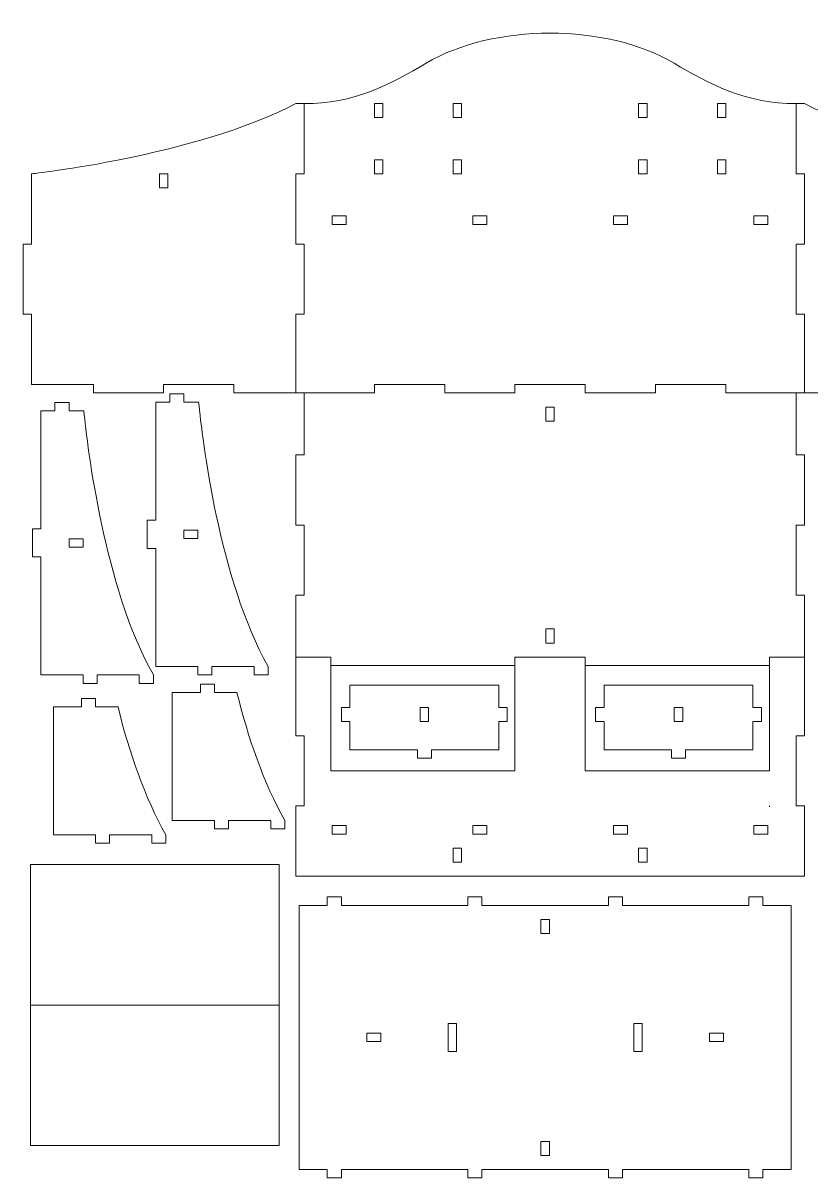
# Model space of a CAD drawing. Header units: centimetres. Extents: x 40 to 180, y 16 to 171.
# Drawn here: x 40.1 to 96.2, y 24.9 to 107.1 of the extents above; entities that cross this region are included whole.
import ezdxf

# ---------------------------------------------------------------- set-up
doc = ezdxf.new("R2010")
doc.units = ezdxf.units.CM
doc.header["$MEASUREMENT"] = 0
doc.layers.add('layer 1', color=7, linetype='Continuous')

msp = doc.modelspace()

# ---------------------------------------------------------------- linework, layer by layer
at = {"layer": 'layer 1', "color": 242, "lineweight": 20}
for points in [[(65.11672, 100.33244), (65.71672, 100.33244), (65.71672, 101.33244), (65.11672, 101.33244), (65.11672, 100.33244)], [(70.71672, 100.33244), (71.31672, 100.33244), (71.31672, 101.33244), (70.71672, 101.33244), (70.71672, 100.33244)], [(83.91672, 100.33244), (84.51672, 100.33244), (84.51672, 101.33244), (83.91672, 101.33244), (83.91672, 100.33244)], [(89.51672, 100.33244), (90.11672, 100.33244), (90.11672, 101.33244), (89.51672, 101.33244), (89.51672, 100.33244)], [(65.11672, 96.33244), (65.71672, 96.33244), (65.71672, 97.33244), (65.11672, 97.33244), (65.11672, 96.33244)], [(70.71672, 96.33244), (71.31672, 96.33244), (71.31672, 97.33244), (70.71672, 97.33244), (70.71672, 96.33244)], [(83.91672, 96.33244), (84.51672, 96.33244), (84.51672, 97.33244), (83.91672, 97.33244), (83.91672, 96.33244)], [(89.51672, 96.33244), (90.11672, 96.33244), (90.11672, 97.33244), (89.51672, 97.33244), (89.51672, 96.33244)], [(49.81672, 95.33244), (50.41672, 95.33244), (50.41672, 96.33244), (49.81672, 96.33244), (49.81672, 95.33244)], [(62.11672, 92.73244), (63.11672, 92.73244), (63.11672, 93.33244), (62.11672, 93.33244), (62.11672, 92.73244)], [(72.11672, 92.73244), (73.11672, 92.73244), (73.11672, 93.33244), (72.11672, 93.33244), (72.11672, 92.73244)], [(82.11672, 92.73244), (83.11672, 92.73244), (83.11672, 93.33244), (82.11672, 93.33244), (82.11672, 92.73244)], [(92.11672, 92.73244), (93.11672, 92.73244), (93.11672, 93.33244), (92.11672, 93.33244), (92.11672, 92.73244)], [(77.31672, 78.73244), (77.91672, 78.73244), (77.91672, 79.73244), (77.31672, 79.73244), (77.31672, 78.73244)], [(77.31672, 62.93244), (77.91672, 62.93244), (77.91672, 63.93244), (77.31672, 63.93244), (77.31672, 62.93244)], [(62.11672, 49.33244), (63.11672, 49.33244), (63.11672, 49.93244), (62.11672, 49.93244), (62.11672, 49.33244)], [(72.11672, 49.33244), (73.11672, 49.33244), (73.11672, 49.93244), (72.11672, 49.93244), (72.11672, 49.33244)], [(82.11672, 49.33509), (83.11672, 49.33509), (83.11672, 49.93509), (82.11672, 49.93509), (82.11672, 49.33509)], [(92.11672, 49.33244), (93.11672, 49.33244), (93.11672, 49.93244), (92.11672, 49.93244), (92.11672, 49.33244)], [(70.71672, 47.33244), (71.31672, 47.33244), (71.31672, 48.33244), (70.71672, 48.33244), (70.71672, 47.33244)], [(83.91672, 47.33244), (84.51672, 47.33244), (84.51672, 48.33244), (83.91672, 48.33244), (83.91672, 47.33244)]]:
    msp.add_lwpolyline(points, close=True, dxfattribs=at)
at = {"layer": 'layer 1', "color": 250, "lineweight": 20}
for points in [[(76.96406, 42.25405), (77.56406, 42.25405), (77.56406, 43.25405), (76.96406, 43.25405), (76.96406, 42.25405)], [(70.36406, 33.85405), (70.96406, 33.85405), (70.96406, 35.85405), (70.36406, 35.85405), (70.36406, 33.85405)], [(83.56406, 33.85405), (84.16406, 33.85405), (84.16406, 35.85405), (83.56406, 35.85405), (83.56406, 33.85405)], [(64.56406, 34.55405), (65.56406, 34.55405), (65.56406, 35.15405), (64.56406, 35.15405), (64.56406, 34.55405)], [(88.96406, 34.55405), (89.96406, 34.55405), (89.96406, 35.15405), (88.96406, 35.15405), (88.96406, 34.55405)], [(76.96406, 26.45405), (77.56406, 26.45405), (77.56406, 27.45405), (76.96406, 27.45405), (76.96406, 26.45405)]]:
    msp.add_lwpolyline(points, close=True, dxfattribs=at)
at = {"layer": 'layer 1', "color": 242, "lineweight": 20}
for points, knots in [([(95.71674, 80.73242), (95.71674, 80.73242), (95.71674, 86.33244), (95.71674, 86.33244), (95.71674, 86.33244), (95.71674, 86.33244), (95.1167, 86.33242), (95.1167, 86.33242), (95.1167, 86.33242), (95.1167, 86.33242), (95.1167, 91.33242), (95.1167, 91.33242), (95.1167, 91.33242), (95.1167, 91.33242), (95.71674, 91.33242), (95.71674, 91.33242), (95.71674, 91.33242), (95.71674, 91.33242), (95.71674, 96.33246), (95.71674, 96.33246), (95.71674, 96.33246), (95.71674, 96.33246), (95.1167, 96.33244), (95.1167, 96.33244), (95.1167, 96.33244), (95.1167, 96.33244), (95.1167, 101.33366), (95.1167, 101.33366), (95.1167, 101.33366), (91.66127, 101.28363), (88.89398, 102.74758), (86.43451, 104.20728), (86.43451, 104.20728), (81.62293, 107.06298), (73.61045, 107.06283), (68.79894, 104.20718), (68.79894, 104.20718), (66.33948, 102.74748), (63.57215, 101.28241), (60.11672, 101.33244)], [0, 0, 0, 0, 0.09090909, 0.09090909, 0.09090909, 0.09090909, 0.18181818, 0.18181818, 0.18181818, 0.18181818, 0.27272727, 0.27272727, 0.27272727, 0.27272727, 0.36363636, 0.36363636, 0.36363636, 0.36363636, 0.45454545, 0.45454545, 0.45454545, 0.45454545, 0.54545455, 0.54545455, 0.54545455, 0.54545455, 0.63636364, 0.63636364, 0.63636364, 0.63636364, 0.72727273, 0.72727273, 0.72727273, 0.72727273, 0.81818182, 0.81818182, 0.81818182, 0.81818182, 1, 1, 1, 1]), ([(59.51672, 101.33244), (52.31268, 97.57123), (40.71674, 96.33246), (40.71674, 96.33246), (40.71674, 96.33246), (40.71674, 96.33246), (40.71674, 91.33242), (40.71674, 91.33242), (40.71674, 91.33242), (40.71674, 91.33242), (40.11674, 91.33244), (40.11674, 91.33244), (40.11674, 91.33244), (40.11674, 91.33244), (40.11672, 86.33242), (40.11672, 86.33242), (40.11672, 86.33242), (40.11672, 86.33242), (40.71674, 86.33242), (40.71674, 86.33242), (40.71674, 86.33242), (40.71674, 86.33242), (40.71672, 81.33266), (40.71672, 81.33266), (40.71672, 81.33266), (40.71672, 81.33266), (45.11672, 81.33266), (45.11672, 81.33266), (45.11672, 81.33266), (45.11672, 81.33266), (45.11672, 80.73242), (45.11672, 80.73242), (45.11672, 80.73242), (45.11672, 80.73242), (50.11672, 80.73242), (50.11672, 80.73242), (50.11672, 80.73242), (50.11672, 80.73242), (50.11672, 81.33266), (50.11672, 81.33266), (50.11672, 81.33266), (50.11672, 81.33266), (55.11672, 81.33244), (55.11672, 81.33244), (55.11672, 81.33244), (55.11672, 81.33244), (55.11672, 80.73242), (55.11672, 80.73242), (55.11672, 80.73242), (55.11672, 80.73242), (65.11674, 80.73242), (65.11674, 80.73242), (65.11674, 80.73242), (65.11674, 80.73242), (65.11674, 81.33266), (65.11674, 81.33266), (65.11674, 81.33266), (65.11674, 81.33266), (70.11674, 81.33266), (70.11674, 81.33266), (70.11674, 81.33266), (70.11674, 81.33266), (70.11674, 80.73242), (70.11674, 80.73242), (70.11674, 80.73242), (70.11674, 80.73242), (75.11672, 80.73242), (75.11672, 80.73242), (75.11672, 80.73242), (75.11672, 80.73242), (75.1167, 81.33266), (75.1167, 81.33266), (75.1167, 81.33266), (75.1167, 81.33266), (80.11672, 81.33266), (80.11672, 81.33266), (80.11672, 81.33266), (80.11672, 81.33266), (80.1167, 80.73242), (80.1167, 80.73242), (80.1167, 80.73242), (80.1167, 80.73242), (85.11672, 80.73242), (85.11672, 80.73242), (85.11672, 80.73242), (85.11672, 80.73242), (85.1167, 81.33266), (85.1167, 81.33266), (85.1167, 81.33266), (85.1167, 81.33266), (90.11672, 81.33266), (90.11672, 81.33266), (90.11672, 81.33266), (90.11672, 81.33266), (90.1167, 80.73242), (90.1167, 80.73242), (90.1167, 80.73242), (90.1167, 80.73242), (100.11672, 80.73242), (100.11672, 80.73242), (100.11672, 80.73242), (100.11672, 80.73242), (100.11672, 81.33266), (100.11672, 81.33266), (100.11672, 81.33266), (100.11672, 81.33266), (105.11672, 81.33266), (105.11672, 81.33266), (105.11672, 81.33266), (105.11672, 81.33266), (105.1167, 80.73242), (105.1167, 80.73242), (105.1167, 80.73242), (105.1167, 80.73242), (110.11674, 80.73242), (110.11674, 80.73242), (110.11674, 80.73242), (110.11674, 80.73242), (110.11672, 81.33266), (110.11672, 81.33266), (110.11672, 81.33266), (110.11672, 81.33266), (114.51672, 81.33266), (114.51672, 81.33266), (114.51672, 81.33266), (114.51672, 81.33266), (114.5167, 86.33242), (114.5167, 86.33242), (114.5167, 86.33242), (114.5167, 86.33242), (115.11674, 86.33242), (115.11674, 86.33242), (115.11674, 86.33242), (115.11674, 86.33242), (115.11674, 91.33244), (115.11674, 91.33244), (115.11674, 91.33244), (115.11674, 91.33244), (114.5167, 91.33242), (114.5167, 91.33242), (114.5167, 91.33242), (114.5167, 91.33242), (114.5167, 96.33246), (114.5167, 96.33246), (114.5167, 96.33246), (114.5167, 96.33246), (102.92118, 97.57367), (95.71643, 101.33258)], [0, 0, 0, 0, 0.02631579, 0.02631579, 0.02631579, 0.02631579, 0.05263158, 0.05263158, 0.05263158, 0.05263158, 0.07894737, 0.07894737, 0.07894737, 0.07894737, 0.10526316, 0.10526316, 0.10526316, 0.10526316, 0.13157895, 0.13157895, 0.13157895, 0.13157895, 0.15789474, 0.15789474, 0.15789474, 0.15789474, 0.18421053, 0.18421053, 0.18421053, 0.18421053, 0.21052632, 0.21052632, 0.21052632, 0.21052632, 0.23684211, 0.23684211, 0.23684211, 0.23684211, 0.26315789, 0.26315789, 0.26315789, 0.26315789, 0.28947368, 0.28947368, 0.28947368, 0.28947368, 0.31578947, 0.31578947, 0.31578947, 0.31578947, 0.34210526, 0.34210526, 0.34210526, 0.34210526, 0.36842105, 0.36842105, 0.36842105, 0.36842105, 0.39473684, 0.39473684, 0.39473684, 0.39473684, 0.42105263, 0.42105263, 0.42105263, 0.42105263, 0.44736842, 0.44736842, 0.44736842, 0.44736842, 0.47368421, 0.47368421, 0.47368421, 0.47368421, 0.5, 0.5, 0.5, 0.5, 0.52631579, 0.52631579, 0.52631579, 0.52631579, 0.55263158, 0.55263158, 0.55263158, 0.55263158, 0.57894737, 0.57894737, 0.57894737, 0.57894737, 0.60526316, 0.60526316, 0.60526316, 0.60526316, 0.63157895, 0.63157895, 0.63157895, 0.63157895, 0.65789474, 0.65789474, 0.65789474, 0.65789474, 0.68421053, 0.68421053, 0.68421053, 0.68421053, 0.71052632, 0.71052632, 0.71052632, 0.71052632, 0.73684211, 0.73684211, 0.73684211, 0.73684211, 0.76315789, 0.76315789, 0.76315789, 0.76315789, 0.78947368, 0.78947368, 0.78947368, 0.78947368, 0.81578947, 0.81578947, 0.81578947, 0.81578947, 0.84210526, 0.84210526, 0.84210526, 0.84210526, 0.86842105, 0.86842105, 0.86842105, 0.86842105, 0.89473684, 0.89473684, 0.89473684, 0.89473684, 0.92105263, 0.92105263, 0.92105263, 0.92105263, 0.94736842, 0.94736842, 0.94736842, 0.94736842, 1, 1, 1, 1]), ([(60.11674, 101.33356), (60.11674, 101.33356), (60.11674, 96.33246), (60.11674, 96.33246), (60.11674, 96.33246), (60.11674, 96.33246), (59.5167, 96.33246), (59.5167, 96.33246), (59.5167, 96.33246), (59.5167, 96.33246), (59.5167, 91.33242), (59.5167, 91.33242), (59.5167, 91.33242), (59.5167, 91.33242), (60.11674, 91.33244), (60.11674, 91.33244), (60.11674, 91.33244), (60.11674, 91.33244), (60.11674, 86.33242), (60.11674, 86.33242), (60.11674, 86.33242), (60.11674, 86.33242), (59.5167, 86.33244), (59.5167, 86.33244), (59.5167, 86.33244), (59.5167, 86.33244), (59.51671, 80.73242), (59.51671, 80.73242)], [0, 0, 0, 0, 0.125, 0.125, 0.125, 0.125, 0.25, 0.25, 0.25, 0.25, 0.375, 0.375, 0.375, 0.375, 0.5, 0.5, 0.5, 0.5, 0.625, 0.625, 0.625, 0.625, 0.75, 0.75, 0.75, 0.75, 1, 1, 1, 1]), ([(57.55161, 61.26775), (54.05196, 67.46584), (52.86043, 77.52263), (52.60699, 80.06775), (52.60699, 80.06775), (52.60699, 80.06775), (52.58969, 80.06775), (52.58969, 80.06775), (52.58969, 80.06775), (52.58969, 80.06775), (51.55159, 80.06775), (51.55159, 80.06775), (51.55159, 80.06775), (51.55159, 80.06775), (51.55159, 80.66775), (51.55159, 80.66775), (51.55159, 80.66775), (51.55159, 80.66775), (50.55159, 80.66775), (50.55159, 80.66775), (50.55159, 80.66775), (50.55159, 80.66775), (50.55159, 80.65775), (50.55159, 80.65775), (50.55159, 80.65775), (50.55159, 80.65775), (50.55159, 80.06775), (50.55159, 80.06775), (50.55159, 80.06775), (50.55159, 80.06775), (49.55159, 80.06775), (49.55159, 80.06775), (49.55159, 80.06775), (49.55159, 80.06775), (49.55159, 71.66775), (49.55159, 71.66775), (49.55159, 71.66775), (49.55159, 71.66775), (48.95159, 71.66775), (48.95159, 71.66775), (48.95159, 71.66775), (48.95159, 71.66775), (48.95159, 69.66775), (48.95159, 69.66775), (48.95159, 69.66775), (48.95159, 69.66775), (49.55159, 69.66775), (49.55159, 69.66775), (49.55159, 69.66775), (49.55159, 69.66775), (49.55159, 61.26775), (49.55159, 61.26775), (49.55159, 61.26775), (49.55159, 61.26775), (52.55163, 61.26775), (52.55163, 61.26775), (52.55163, 61.26775), (52.55163, 61.26775), (52.55161, 60.66774), (52.55161, 60.66774), (52.55161, 60.66774), (52.55161, 60.66774), (52.55161, 60.66773), (52.55161, 60.66773), (52.55161, 60.66773), (52.55161, 60.66773), (52.55161, 60.66773), (52.55161, 60.66773), (52.55161, 60.66773), (52.55161, 60.66773), (53.55159, 60.66773), (53.55159, 60.66773), (53.55159, 60.66773), (53.55159, 60.66773), (53.55159, 61.26775), (53.55159, 61.26775), (53.55159, 61.26775), (53.55159, 61.26775), (56.55159, 61.26775), (56.55159, 61.26775), (56.55159, 61.26775), (56.55159, 61.26775), (56.55159, 60.66773), (56.55159, 60.66773), (56.55159, 60.66773), (56.55159, 60.66773), (57.5516, 60.66773), (57.5516, 60.66773), (57.5516, 60.66773), (57.5516, 60.66773), (57.55161, 61.26775), (57.55161, 61.26775)], [0, 0, 0, 0, 0.04166667, 0.04166667, 0.04166667, 0.04166667, 0.08333333, 0.08333333, 0.08333333, 0.08333333, 0.125, 0.125, 0.125, 0.125, 0.16666667, 0.16666667, 0.16666667, 0.16666667, 0.20833333, 0.20833333, 0.20833333, 0.20833333, 0.25, 0.25, 0.25, 0.25, 0.29166667, 0.29166667, 0.29166667, 0.29166667, 0.33333333, 0.33333333, 0.33333333, 0.33333333, 0.375, 0.375, 0.375, 0.375, 0.41666667, 0.41666667, 0.41666667, 0.41666667, 0.45833333, 0.45833333, 0.45833333, 0.45833333, 0.5, 0.5, 0.5, 0.5, 0.54166667, 0.54166667, 0.54166667, 0.54166667, 0.58333333, 0.58333333, 0.58333333, 0.58333333, 0.625, 0.625, 0.625, 0.625, 0.66666667, 0.66666667, 0.66666667, 0.66666667, 0.70833333, 0.70833333, 0.70833333, 0.70833333, 0.75, 0.75, 0.75, 0.75, 0.79166667, 0.79166667, 0.79166667, 0.79166667, 0.83333333, 0.83333333, 0.83333333, 0.83333333, 0.875, 0.875, 0.875, 0.875, 0.91666667, 0.91666667, 0.91666667, 0.91666667, 1, 1, 1, 1]), ([(95.1167, 80.73244), (95.1167, 80.73244), (95.1167, 76.33242), (95.1167, 76.33242), (95.1167, 76.33242), (95.1167, 76.33242), (95.71674, 76.33244), (95.71674, 76.33244), (95.71674, 76.33244), (95.71674, 76.33244), (95.71674, 71.33246), (95.71674, 71.33246), (95.71674, 71.33246), (95.71674, 71.33246), (95.1167, 71.33246), (95.1167, 71.33246), (95.1167, 71.33246), (95.1167, 71.33246), (95.1167, 66.33242), (95.1167, 66.33242), (95.1167, 66.33242), (95.1167, 66.33242), (95.71674, 66.33244), (95.71674, 66.33244), (95.71674, 66.33244), (95.71674, 66.33244), (95.71674, 56.33242), (95.71674, 56.33242), (95.71674, 56.33242), (95.71674, 56.33242), (95.1167, 56.33244), (95.1167, 56.33244), (95.1167, 56.33244), (95.1167, 56.33244), (95.1167, 51.33242), (95.1167, 51.33242), (95.1167, 51.33242), (95.1167, 51.33242), (95.71674, 51.33244), (95.71674, 51.33244), (95.71674, 51.33244), (95.71674, 51.33244), (95.71674, 46.33242), (95.71674, 46.33242), (95.71674, 46.33242), (95.71674, 46.33242), (59.5167, 46.33242), (59.5167, 46.33242), (59.5167, 46.33242), (59.5167, 46.33242), (59.5167, 51.33244), (59.5167, 51.33244), (59.5167, 51.33244), (59.5167, 51.33244), (60.11674, 51.33242), (60.11674, 51.33242), (60.11674, 51.33242), (60.11674, 51.33242), (60.11674, 56.33244), (60.11674, 56.33244), (60.11674, 56.33244), (60.11674, 56.33244), (59.5167, 56.33242), (59.5167, 56.33242), (59.5167, 56.33242), (59.5167, 56.33242), (59.5167, 66.33244), (59.5167, 66.33244), (59.5167, 66.33244), (59.5167, 66.33244), (60.11674, 66.33242), (60.11674, 66.33242), (60.11674, 66.33242), (60.11674, 66.33242), (60.11674, 71.33246), (60.11674, 71.33246), (60.11674, 71.33246), (60.11674, 71.33246), (59.5167, 71.33246), (59.5167, 71.33246), (59.5167, 71.33246), (59.5167, 71.33246), (59.5167, 76.33244), (59.5167, 76.33244), (59.5167, 76.33244), (59.5167, 76.33244), (60.11674, 76.33242), (60.11674, 76.33242), (60.11674, 76.33242), (60.11674, 76.33242), (60.11674, 80.73244), (60.11674, 80.73244)], [0, 0, 0, 0, 0.04166667, 0.04166667, 0.04166667, 0.04166667, 0.08333333, 0.08333333, 0.08333333, 0.08333333, 0.125, 0.125, 0.125, 0.125, 0.16666667, 0.16666667, 0.16666667, 0.16666667, 0.20833333, 0.20833333, 0.20833333, 0.20833333, 0.25, 0.25, 0.25, 0.25, 0.29166667, 0.29166667, 0.29166667, 0.29166667, 0.33333333, 0.33333333, 0.33333333, 0.33333333, 0.375, 0.375, 0.375, 0.375, 0.41666667, 0.41666667, 0.41666667, 0.41666667, 0.45833333, 0.45833333, 0.45833333, 0.45833333, 0.5, 0.5, 0.5, 0.5, 0.54166667, 0.54166667, 0.54166667, 0.54166667, 0.58333333, 0.58333333, 0.58333333, 0.58333333, 0.625, 0.625, 0.625, 0.625, 0.66666667, 0.66666667, 0.66666667, 0.66666667, 0.70833333, 0.70833333, 0.70833333, 0.70833333, 0.75, 0.75, 0.75, 0.75, 0.79166667, 0.79166667, 0.79166667, 0.79166667, 0.83333333, 0.83333333, 0.83333333, 0.83333333, 0.875, 0.875, 0.875, 0.875, 0.91666667, 0.91666667, 0.91666667, 0.91666667, 1, 1, 1, 1]), ([(49.38489, 60.65658), (45.88524, 66.85467), (44.69371, 76.91146), (44.44027, 79.45658), (44.44027, 79.45658), (44.44027, 79.45658), (44.42297, 79.45658), (44.42297, 79.45658), (44.42297, 79.45658), (44.42297, 79.45658), (43.38487, 79.45658), (43.38487, 79.45658), (43.38487, 79.45658), (43.38487, 79.45658), (43.38487, 80.05658), (43.38487, 80.05658), (43.38487, 80.05658), (43.38487, 80.05658), (42.38487, 80.05658), (42.38487, 80.05658), (42.38487, 80.05658), (42.38487, 80.05658), (42.38487, 80.04658), (42.38487, 80.04658), (42.38487, 80.04658), (42.38487, 80.04658), (42.38487, 79.45658), (42.38487, 79.45658), (42.38487, 79.45658), (42.38487, 79.45658), (41.38487, 79.45658), (41.38487, 79.45658), (41.38487, 79.45658), (41.38487, 79.45658), (41.38487, 71.05658), (41.38487, 71.05658), (41.38487, 71.05658), (41.38487, 71.05658), (40.78487, 71.05658), (40.78487, 71.05658), (40.78487, 71.05658), (40.78487, 71.05658), (40.78487, 69.05658), (40.78487, 69.05658), (40.78487, 69.05658), (40.78487, 69.05658), (41.38487, 69.05658), (41.38487, 69.05658), (41.38487, 69.05658), (41.38487, 69.05658), (41.38487, 60.65658), (41.38487, 60.65658), (41.38487, 60.65658), (41.38487, 60.65658), (44.38491, 60.65658), (44.38491, 60.65658), (44.38491, 60.65658), (44.38491, 60.65658), (44.38489, 60.05657), (44.38489, 60.05657), (44.38489, 60.05657), (44.38489, 60.05657), (44.38489, 60.05656), (44.38489, 60.05656), (44.38489, 60.05656), (44.38489, 60.05656), (44.38489, 60.05656), (44.38489, 60.05656), (44.38489, 60.05656), (44.38489, 60.05656), (45.38487, 60.05656), (45.38487, 60.05656), (45.38487, 60.05656), (45.38487, 60.05656), (45.38487, 60.65658), (45.38487, 60.65658), (45.38487, 60.65658), (45.38487, 60.65658), (48.38487, 60.65658), (48.38487, 60.65658), (48.38487, 60.65658), (48.38487, 60.65658), (48.38487, 60.05656), (48.38487, 60.05656), (48.38487, 60.05656), (48.38487, 60.05656), (49.38488, 60.05656), (49.38488, 60.05656), (49.38488, 60.05656), (49.38488, 60.05656), (49.38489, 60.65658), (49.38489, 60.65658)], [0, 0, 0, 0, 0.04166667, 0.04166667, 0.04166667, 0.04166667, 0.08333333, 0.08333333, 0.08333333, 0.08333333, 0.125, 0.125, 0.125, 0.125, 0.16666667, 0.16666667, 0.16666667, 0.16666667, 0.20833333, 0.20833333, 0.20833333, 0.20833333, 0.25, 0.25, 0.25, 0.25, 0.29166667, 0.29166667, 0.29166667, 0.29166667, 0.33333333, 0.33333333, 0.33333333, 0.33333333, 0.375, 0.375, 0.375, 0.375, 0.41666667, 0.41666667, 0.41666667, 0.41666667, 0.45833333, 0.45833333, 0.45833333, 0.45833333, 0.5, 0.5, 0.5, 0.5, 0.54166667, 0.54166667, 0.54166667, 0.54166667, 0.58333333, 0.58333333, 0.58333333, 0.58333333, 0.625, 0.625, 0.625, 0.625, 0.66666667, 0.66666667, 0.66666667, 0.66666667, 0.70833333, 0.70833333, 0.70833333, 0.70833333, 0.75, 0.75, 0.75, 0.75, 0.79166667, 0.79166667, 0.79166667, 0.79166667, 0.83333333, 0.83333333, 0.83333333, 0.83333333, 0.875, 0.875, 0.875, 0.875, 0.91666667, 0.91666667, 0.91666667, 0.91666667, 1, 1, 1, 1]), ([(52.55159, 70.96775), (52.55159, 70.96775), (52.55159, 70.36775), (52.55159, 70.36775), (52.55159, 70.36775), (52.55159, 70.36775), (51.61298, 70.36775), (51.61298, 70.36775), (51.61298, 70.36775), (51.61298, 70.36775), (51.55159, 70.36775), (51.55159, 70.36775), (51.55159, 70.36775), (51.55159, 70.36775), (51.55159, 70.96294), (51.55159, 70.96294), (51.55159, 70.96294), (51.55159, 70.96294), (51.55159, 70.96775), (51.55159, 70.96775), (51.55159, 70.96775), (51.55159, 70.96775), (52.55159, 70.96775), (52.55159, 70.96775)], [0, 0, 0, 0, 0.14285714, 0.14285714, 0.14285714, 0.14285714, 0.28571429, 0.28571429, 0.28571429, 0.28571429, 0.42857143, 0.42857143, 0.42857143, 0.42857143, 0.57142857, 0.57142857, 0.57142857, 0.57142857, 0.71428571, 0.71428571, 0.71428571, 0.71428571, 1, 1, 1, 1]), ([(44.38487, 70.35658), (44.38487, 70.35658), (44.38487, 69.75658), (44.38487, 69.75658), (44.38487, 69.75658), (44.38487, 69.75658), (43.44626, 69.75658), (43.44626, 69.75658), (43.44626, 69.75658), (43.44626, 69.75658), (43.38487, 69.75658), (43.38487, 69.75658), (43.38487, 69.75658), (43.38487, 69.75658), (43.38487, 70.35177), (43.38487, 70.35177), (43.38487, 70.35177), (43.38487, 70.35177), (43.38487, 70.35658), (43.38487, 70.35658), (43.38487, 70.35658), (43.38487, 70.35658), (44.38487, 70.35658), (44.38487, 70.35658)], [0, 0, 0, 0, 0.14285714, 0.14285714, 0.14285714, 0.14285714, 0.28571429, 0.28571429, 0.28571429, 0.28571429, 0.42857143, 0.42857143, 0.42857143, 0.42857143, 0.57142857, 0.57142857, 0.57142857, 0.57142857, 0.71428571, 0.71428571, 0.71428571, 0.71428571, 1, 1, 1, 1]), ([(75.1167, 53.83244), (75.1167, 53.83244), (75.11672, 61.93244), (75.11672, 61.93244), (75.11672, 61.93244), (75.11672, 61.93244), (80.11674, 61.93244), (80.11674, 61.93244)], [0, 0, 0, 0, 0.33333333, 0.33333333, 0.33333333, 0.33333333, 1, 1, 1, 1]), ([(50.73527, 50.30743), (50.73527, 50.30743), (53.73531, 50.30743), (53.73531, 50.30743), (53.73531, 50.30743), (53.73531, 50.30743), (53.73529, 49.70741), (53.73529, 49.70741), (53.73529, 49.70741), (53.73529, 49.70741), (54.73527, 49.70741), (54.73527, 49.70741), (54.73527, 49.70741), (54.73527, 49.70741), (54.73527, 50.30743), (54.73527, 50.30743), (54.73527, 50.30743), (54.73527, 50.30743), (57.73527, 50.30743), (57.73527, 50.30743), (57.73527, 50.30743), (57.73527, 50.30743), (57.73527, 49.70741), (57.73527, 49.70741), (57.73527, 49.70741), (57.73527, 49.70741), (58.73528, 49.70741), (58.73528, 49.70741), (58.73528, 49.70741), (58.73528, 49.70741), (58.73529, 50.30743), (58.73529, 50.30743), (58.73529, 50.30743), (57.25118, 52.93587), (56.09514, 56.25828), (55.33673, 59.40743), (55.33673, 59.40743), (55.33673, 59.40743), (53.73527, 59.40743), (53.73527, 59.40743), (53.73527, 59.40743), (53.73527, 59.40743), (53.73527, 60.00743), (53.73527, 60.00743), (53.73527, 60.00743), (53.73527, 60.00743), (52.73527, 60.00743), (52.73527, 60.00743), (52.73527, 60.00743), (52.73527, 60.00743), (52.73527, 59.40743), (52.73527, 59.40743), (52.73527, 59.40743), (52.73527, 59.40743), (50.73527, 59.40743), (50.73527, 59.40743), (50.73527, 59.40743), (50.73527, 59.40743), (50.73527, 50.30743), (50.73527, 50.30743)], [0, 0, 0, 0, 0.0625, 0.0625, 0.0625, 0.0625, 0.125, 0.125, 0.125, 0.125, 0.1875, 0.1875, 0.1875, 0.1875, 0.25, 0.25, 0.25, 0.25, 0.3125, 0.3125, 0.3125, 0.3125, 0.375, 0.375, 0.375, 0.375, 0.4375, 0.4375, 0.4375, 0.4375, 0.5, 0.5, 0.5, 0.5, 0.5625, 0.5625, 0.5625, 0.5625, 0.625, 0.625, 0.625, 0.625, 0.6875, 0.6875, 0.6875, 0.6875, 0.75, 0.75, 0.75, 0.75, 0.8125, 0.8125, 0.8125, 0.8125, 0.875, 0.875, 0.875, 0.875, 1, 1, 1, 1]), ([(42.27298, 49.27862), (42.27298, 49.27862), (45.27302, 49.27862), (45.27302, 49.27862), (45.27302, 49.27862), (45.27302, 49.27862), (45.273, 48.6786), (45.273, 48.6786), (45.273, 48.6786), (45.273, 48.6786), (46.27298, 48.6786), (46.27298, 48.6786), (46.27298, 48.6786), (46.27298, 48.6786), (46.27298, 49.27862), (46.27298, 49.27862), (46.27298, 49.27862), (46.27298, 49.27862), (49.27298, 49.27862), (49.27298, 49.27862), (49.27298, 49.27862), (49.27298, 49.27862), (49.27298, 48.6786), (49.27298, 48.6786), (49.27298, 48.6786), (49.27298, 48.6786), (50.27299, 48.6786), (50.27299, 48.6786), (50.27299, 48.6786), (50.27299, 48.6786), (50.273, 49.27862), (50.273, 49.27862), (50.273, 49.27862), (48.78889, 51.90706), (47.63285, 55.22947), (46.87444, 58.37862), (46.87444, 58.37862), (46.87444, 58.37862), (45.27298, 58.37862), (45.27298, 58.37862), (45.27298, 58.37862), (45.27298, 58.37862), (45.27298, 58.97862), (45.27298, 58.97862), (45.27298, 58.97862), (45.27298, 58.97862), (44.27298, 58.97862), (44.27298, 58.97862), (44.27298, 58.97862), (44.27298, 58.97862), (44.27298, 58.37862), (44.27298, 58.37862), (44.27298, 58.37862), (44.27298, 58.37862), (42.27298, 58.37862), (42.27298, 58.37862), (42.27298, 58.37862), (42.27298, 58.37862), (42.27298, 49.27862), (42.27298, 49.27862)], [0, 0, 0, 0, 0.0625, 0.0625, 0.0625, 0.0625, 0.125, 0.125, 0.125, 0.125, 0.1875, 0.1875, 0.1875, 0.1875, 0.25, 0.25, 0.25, 0.25, 0.3125, 0.3125, 0.3125, 0.3125, 0.375, 0.375, 0.375, 0.375, 0.4375, 0.4375, 0.4375, 0.4375, 0.5, 0.5, 0.5, 0.5, 0.5625, 0.5625, 0.5625, 0.5625, 0.625, 0.625, 0.625, 0.625, 0.6875, 0.6875, 0.6875, 0.6875, 0.75, 0.75, 0.75, 0.75, 0.8125, 0.8125, 0.8125, 0.8125, 0.875, 0.875, 0.875, 0.875, 1, 1, 1, 1]), ([(40.63238, 47.15646), (40.63238, 47.15646), (58.33238, 47.15646), (58.33238, 47.15646), (58.33238, 47.15646), (58.33238, 47.15646), (58.33238, 27.15646), (58.33238, 27.15646), (58.33238, 27.15646), (58.33238, 27.15646), (40.63238, 27.15646), (40.63238, 27.15646), (40.63238, 27.15646), (40.63238, 27.15646), (40.63238, 47.15646), (40.63238, 47.15646)], [0, 0, 0, 0, 0.2, 0.2, 0.2, 0.2, 0.4, 0.4, 0.4, 0.4, 0.6, 0.6, 0.6, 0.6, 1, 1, 1, 1])]:
    msp.add_open_spline(points, degree=3, knots=knots, dxfattribs=at)
for points in [[(59.51672, 101.33244), (59.51672, 101.33244), (60.11674, 101.33356), (60.11674, 101.33356)], [(59.81311, 101.33244), (59.81244, 101.33262), (59.81174, 101.33281), (59.81105, 101.33299)], [(95.11888, 101.33244), (95.11816, 101.33283), (95.11743, 101.33325), (95.1167, 101.33366)], [(95.1167, 101.33366), (95.1167, 101.33366), (95.71672, 101.33258), (95.71672, 101.33258)], [(95.42063, 101.33311), (95.41979, 101.33289), (95.41895, 101.33266), (95.41812, 101.33244)], [(59.51672, 61.93244), (59.51672, 61.93244), (62.01672, 61.93244), (62.01672, 61.93244)], [(62.01674, 61.33244), (62.01674, 61.33244), (62.01674, 61.93244), (62.01674, 61.93244)], [(80.11674, 61.93244), (80.11674, 61.93244), (80.11674, 53.83244), (80.11674, 53.83244)], [(93.21672, 61.93244), (93.21672, 61.93244), (93.21672, 53.83244), (93.21672, 53.83244)], [(93.21672, 61.93244), (93.21672, 61.93244), (95.11672, 61.93244), (95.11672, 61.93244)], [(95.71674, 61.93244), (95.71674, 61.93244), (95.11672, 61.93244), (95.11672, 61.93244)], [(62.01672, 61.33244), (62.01672, 61.33244), (75.11672, 61.33244), (75.11672, 61.33244)], [(62.01674, 61.33244), (62.01674, 61.33244), (62.01674, 53.83244), (62.01674, 53.83244)], [(80.11672, 61.33244), (80.11672, 61.33244), (93.21672, 61.33244), (93.21672, 61.33244)], [(62.01674, 53.83244), (62.01674, 53.83244), (75.11672, 53.83244), (75.11672, 53.83244)], [(80.11674, 53.83244), (80.11674, 53.83244), (93.21672, 53.83244), (93.21672, 53.83244)], [(93.21672, 51.33244), (93.21672, 51.33244), (93.21672, 51.27382), (93.21672, 51.27382)], [(40.63238, 37.15646), (40.63238, 37.15646), (58.33238, 37.15646), (58.33238, 37.15646)]]:
    msp.add_open_spline(points, degree=3, dxfattribs=at)
at = {"layer": 'layer 1', "color": 142, "lineweight": 20}
for points, knots in [([(62.77323, 57.33538), (62.77323, 57.33538), (63.37323, 57.33538), (63.37323, 57.33538), (63.37323, 57.33538), (63.37323, 57.33538), (63.37323, 55.33538), (63.37323, 55.33538), (63.37323, 55.33538), (63.37323, 55.33538), (68.17323, 55.33538), (68.17323, 55.33538), (68.17323, 55.33538), (68.17323, 55.33538), (68.17323, 54.73538), (68.17323, 54.73538), (68.17323, 54.73538), (68.17323, 54.73538), (69.17323, 54.73538), (69.17323, 54.73538), (69.17323, 54.73538), (69.17323, 54.73538), (69.17323, 55.33538), (69.17323, 55.33538), (69.17323, 55.33538), (69.17323, 55.33538), (73.97323, 55.33538), (73.97323, 55.33538), (73.97323, 55.33538), (73.97323, 55.33538), (73.97323, 57.33538), (73.97323, 57.33538), (73.97323, 57.33538), (73.97323, 57.33538), (74.57323, 57.33538), (74.57323, 57.33538), (74.57323, 57.33538), (74.57323, 57.33538), (74.57323, 58.33538), (74.57323, 58.33538), (74.57323, 58.33538), (74.57323, 58.33538), (73.97323, 58.33536), (73.97323, 58.33536), (73.97323, 58.33536), (73.97323, 58.33536), (73.97323, 59.93538), (73.97323, 59.93538), (73.97323, 59.93538), (73.97323, 59.93538), (63.37323, 59.93538), (63.37323, 59.93538), (63.37323, 59.93538), (63.37323, 59.93538), (63.37323, 58.33536), (63.37323, 58.33536), (63.37323, 58.33536), (63.37323, 58.33536), (62.77323, 58.33538), (62.77323, 58.33538), (62.77323, 58.33538), (62.77323, 58.33538), (62.77323, 57.33538), (62.77323, 57.33538)], [0, 0, 0, 0, 0.05882353, 0.05882353, 0.05882353, 0.05882353, 0.11764706, 0.11764706, 0.11764706, 0.11764706, 0.17647059, 0.17647059, 0.17647059, 0.17647059, 0.23529412, 0.23529412, 0.23529412, 0.23529412, 0.29411765, 0.29411765, 0.29411765, 0.29411765, 0.35294118, 0.35294118, 0.35294118, 0.35294118, 0.41176471, 0.41176471, 0.41176471, 0.41176471, 0.47058824, 0.47058824, 0.47058824, 0.47058824, 0.52941176, 0.52941176, 0.52941176, 0.52941176, 0.58823529, 0.58823529, 0.58823529, 0.58823529, 0.64705882, 0.64705882, 0.64705882, 0.64705882, 0.70588235, 0.70588235, 0.70588235, 0.70588235, 0.76470588, 0.76470588, 0.76470588, 0.76470588, 0.82352941, 0.82352941, 0.82352941, 0.82352941, 0.88235294, 0.88235294, 0.88235294, 0.88235294, 1, 1, 1, 1]), ([(80.85324, 57.33538), (80.85324, 57.33538), (81.45324, 57.33538), (81.45324, 57.33538), (81.45324, 57.33538), (81.45324, 57.33538), (81.45324, 55.33538), (81.45324, 55.33538), (81.45324, 55.33538), (81.45324, 55.33538), (86.25324, 55.33538), (86.25324, 55.33538), (86.25324, 55.33538), (86.25324, 55.33538), (86.25324, 54.73538), (86.25324, 54.73538), (86.25324, 54.73538), (86.25324, 54.73538), (87.25324, 54.73538), (87.25324, 54.73538), (87.25324, 54.73538), (87.25324, 54.73538), (87.25324, 55.33538), (87.25324, 55.33538), (87.25324, 55.33538), (87.25324, 55.33538), (92.05324, 55.33538), (92.05324, 55.33538), (92.05324, 55.33538), (92.05324, 55.33538), (92.05324, 57.33538), (92.05324, 57.33538), (92.05324, 57.33538), (92.05324, 57.33538), (92.65324, 57.33538), (92.65324, 57.33538), (92.65324, 57.33538), (92.65324, 57.33538), (92.65324, 58.33538), (92.65324, 58.33538), (92.65324, 58.33538), (92.65324, 58.33538), (92.05324, 58.33536), (92.05324, 58.33536), (92.05324, 58.33536), (92.05324, 58.33536), (92.05324, 59.93538), (92.05324, 59.93538), (92.05324, 59.93538), (92.05324, 59.93538), (81.45324, 59.93538), (81.45324, 59.93538), (81.45324, 59.93538), (81.45324, 59.93538), (81.45324, 58.33536), (81.45324, 58.33536), (81.45324, 58.33536), (81.45324, 58.33536), (80.85324, 58.33538), (80.85324, 58.33538), (80.85324, 58.33538), (80.85324, 58.33538), (80.85324, 57.33538), (80.85324, 57.33538)], [0, 0, 0, 0, 0.05882353, 0.05882353, 0.05882353, 0.05882353, 0.11764706, 0.11764706, 0.11764706, 0.11764706, 0.17647059, 0.17647059, 0.17647059, 0.17647059, 0.23529412, 0.23529412, 0.23529412, 0.23529412, 0.29411765, 0.29411765, 0.29411765, 0.29411765, 0.35294118, 0.35294118, 0.35294118, 0.35294118, 0.41176471, 0.41176471, 0.41176471, 0.41176471, 0.47058824, 0.47058824, 0.47058824, 0.47058824, 0.52941176, 0.52941176, 0.52941176, 0.52941176, 0.58823529, 0.58823529, 0.58823529, 0.58823529, 0.64705882, 0.64705882, 0.64705882, 0.64705882, 0.70588235, 0.70588235, 0.70588235, 0.70588235, 0.76470588, 0.76470588, 0.76470588, 0.76470588, 0.82352941, 0.82352941, 0.82352941, 0.82352941, 0.88235294, 0.88235294, 0.88235294, 0.88235294, 1, 1, 1, 1]), ([(68.37323, 58.33536), (68.37323, 58.33536), (68.97323, 58.33536), (68.97323, 58.33536), (68.97323, 58.33536), (68.97323, 58.33536), (68.97323, 57.33538), (68.97323, 57.33538), (68.97323, 57.33538), (68.97323, 57.33538), (68.37323, 57.33538), (68.37323, 57.33538), (68.37323, 57.33538), (68.37323, 57.33538), (68.37323, 57.34538), (68.37323, 57.34538), (68.37323, 57.34538), (68.37323, 57.34538), (68.37323, 58.33536), (68.37323, 58.33536)], [0, 0, 0, 0, 0.16666667, 0.16666667, 0.16666667, 0.16666667, 0.33333333, 0.33333333, 0.33333333, 0.33333333, 0.5, 0.5, 0.5, 0.5, 0.66666667, 0.66666667, 0.66666667, 0.66666667, 1, 1, 1, 1]), ([(86.45324, 58.33536), (86.45324, 58.33536), (87.05324, 58.33536), (87.05324, 58.33536), (87.05324, 58.33536), (87.05324, 58.33536), (87.05324, 57.33538), (87.05324, 57.33538), (87.05324, 57.33538), (87.05324, 57.33538), (86.45324, 57.33538), (86.45324, 57.33538), (86.45324, 57.33538), (86.45324, 57.33538), (86.45324, 57.34538), (86.45324, 57.34538), (86.45324, 57.34538), (86.45324, 57.34538), (86.45324, 58.33536), (86.45324, 58.33536)], [0, 0, 0, 0, 0.16666667, 0.16666667, 0.16666667, 0.16666667, 0.33333333, 0.33333333, 0.33333333, 0.33333333, 0.5, 0.5, 0.5, 0.5, 0.66666667, 0.66666667, 0.66666667, 0.66666667, 1, 1, 1, 1])]:
    msp.add_open_spline(points, degree=3, knots=knots, dxfattribs=at)
at = {"layer": 'layer 1', "color": 225, "lineweight": 20}
msp.add_open_spline([(59.76408, 44.25405), (59.76408, 44.25405), (61.76406, 44.25405), (61.76406, 44.25405), (61.76406, 44.25405), (61.76406, 44.25405), (61.76406, 44.85405), (61.76406, 44.85405), (61.76406, 44.85405), (61.76406, 44.85405), (62.76406, 44.85405), (62.76406, 44.85405), (62.76406, 44.85405), (62.76406, 44.85405), (62.76406, 44.25405), (62.76406, 44.25405), (62.76406, 44.25405), (62.76406, 44.25405), (71.76406, 44.25405), (71.76406, 44.25405), (71.76406, 44.25405), (71.76406, 44.25405), (71.76406, 44.85405), (71.76406, 44.85405), (71.76406, 44.85405), (71.76406, 44.85405), (72.76406, 44.85405), (72.76406, 44.85405), (72.76406, 44.85405), (72.76406, 44.85405), (72.76406, 44.25405), (72.76406, 44.25405), (72.76406, 44.25405), (72.76406, 44.25405), (81.76406, 44.25405), (81.76406, 44.25405), (81.76406, 44.25405), (81.76406, 44.25405), (81.76406, 44.85405), (81.76406, 44.85405), (81.76406, 44.85405), (81.76406, 44.85405), (82.76406, 44.85405), (82.76406, 44.85405), (82.76406, 44.85405), (82.76406, 44.85405), (82.76406, 44.25405), (82.76406, 44.25405), (82.76406, 44.25405), (82.76406, 44.25405), (91.76406, 44.25405), (91.76406, 44.25405), (91.76406, 44.25405), (91.76406, 44.25405), (91.76406, 44.85405), (91.76406, 44.85405), (91.76406, 44.85405), (91.76406, 44.85405), (92.76406, 44.85405), (92.76406, 44.85405), (92.76406, 44.85405), (92.76406, 44.85405), (92.76406, 44.25405), (92.76406, 44.25405), (92.76406, 44.25405), (92.76406, 44.25405), (94.76406, 44.25405), (94.76406, 44.25405), (94.76406, 44.25405), (94.76406, 44.25405), (94.76406, 25.45406), (94.76406, 25.45406), (94.76406, 25.45406), (94.76406, 25.45406), (92.76406, 25.45406), (92.76406, 25.45406), (92.76406, 25.45406), (92.76406, 25.45406), (92.76406, 24.85405), (92.76406, 24.85405), (92.76406, 24.85405), (92.76406, 24.85405), (91.76406, 24.85405), (91.76406, 24.85405), (91.76406, 24.85405), (91.76406, 24.85405), (91.76406, 25.45406), (91.76406, 25.45406), (91.76406, 25.45406), (91.76406, 25.45406), (82.76406, 25.45406), (82.76406, 25.45406), (82.76406, 25.45406), (82.76406, 25.45406), (82.76406, 24.85405), (82.76406, 24.85405), (82.76406, 24.85405), (82.76406, 24.85405), (81.76406, 24.85405), (81.76406, 24.85405), (81.76406, 24.85405), (81.76406, 24.85405), (81.76406, 25.45406), (81.76406, 25.45406), (81.76406, 25.45406), (81.76406, 25.45406), (72.76406, 25.45406), (72.76406, 25.45406), (72.76406, 25.45406), (72.76406, 25.45406), (72.76406, 24.85405), (72.76406, 24.85405), (72.76406, 24.85405), (72.76406, 24.85405), (71.76406, 24.85405), (71.76406, 24.85405), (71.76406, 24.85405), (71.76406, 24.85405), (71.76406, 25.45406), (71.76406, 25.45406), (71.76406, 25.45406), (71.76406, 25.45406), (62.76406, 25.45406), (62.76406, 25.45406), (62.76406, 25.45406), (62.76406, 25.45406), (62.76406, 24.85405), (62.76406, 24.85405), (62.76406, 24.85405), (62.76406, 24.85405), (61.76406, 24.85405), (61.76406, 24.85405), (61.76406, 24.85405), (61.76406, 24.85405), (61.76406, 25.45406), (61.76406, 25.45406), (61.76406, 25.45406), (61.76406, 25.45406), (59.76408, 25.45406), (59.76408, 25.45406), (59.76408, 25.45406), (59.76408, 25.45406), (59.76408, 44.25405), (59.76408, 44.25405)], degree=3, knots=[0, 0, 0, 0, 0.02702703, 0.02702703, 0.02702703, 0.02702703, 0.05405405, 0.05405405, 0.05405405, 0.05405405, 0.08108108, 0.08108108, 0.08108108, 0.08108108, 0.10810811, 0.10810811, 0.10810811, 0.10810811, 0.13513514, 0.13513514, 0.13513514, 0.13513514, 0.16216216, 0.16216216, 0.16216216, 0.16216216, 0.18918919, 0.18918919, 0.18918919, 0.18918919, 0.21621622, 0.21621622, 0.21621622, 0.21621622, 0.24324324, 0.24324324, 0.24324324, 0.24324324, 0.27027027, 0.27027027, 0.27027027, 0.27027027, 0.2972973, 0.2972973, 0.2972973, 0.2972973, 0.32432432, 0.32432432, 0.32432432, 0.32432432, 0.35135135, 0.35135135, 0.35135135, 0.35135135, 0.37837838, 0.37837838, 0.37837838, 0.37837838, 0.40540541, 0.40540541, 0.40540541, 0.40540541, 0.43243243, 0.43243243, 0.43243243, 0.43243243, 0.45945946, 0.45945946, 0.45945946, 0.45945946, 0.48648649, 0.48648649, 0.48648649, 0.48648649, 0.51351351, 0.51351351, 0.51351351, 0.51351351, 0.54054054, 0.54054054, 0.54054054, 0.54054054, 0.56756757, 0.56756757, 0.56756757, 0.56756757, 0.59459459, 0.59459459, 0.59459459, 0.59459459, 0.62162162, 0.62162162, 0.62162162, 0.62162162, 0.64864865, 0.64864865, 0.64864865, 0.64864865, 0.67567568, 0.67567568, 0.67567568, 0.67567568, 0.7027027, 0.7027027, 0.7027027, 0.7027027, 0.72972973, 0.72972973, 0.72972973, 0.72972973, 0.75675676, 0.75675676, 0.75675676, 0.75675676, 0.78378378, 0.78378378, 0.78378378, 0.78378378, 0.81081081, 0.81081081, 0.81081081, 0.81081081, 0.83783784, 0.83783784, 0.83783784, 0.83783784, 0.86486486, 0.86486486, 0.86486486, 0.86486486, 0.89189189, 0.89189189, 0.89189189, 0.89189189, 0.91891892, 0.91891892, 0.91891892, 0.91891892, 0.94594595, 0.94594595, 0.94594595, 0.94594595, 1, 1, 1, 1], dxfattribs=at)

doc.saveas('drawing.dxf')
